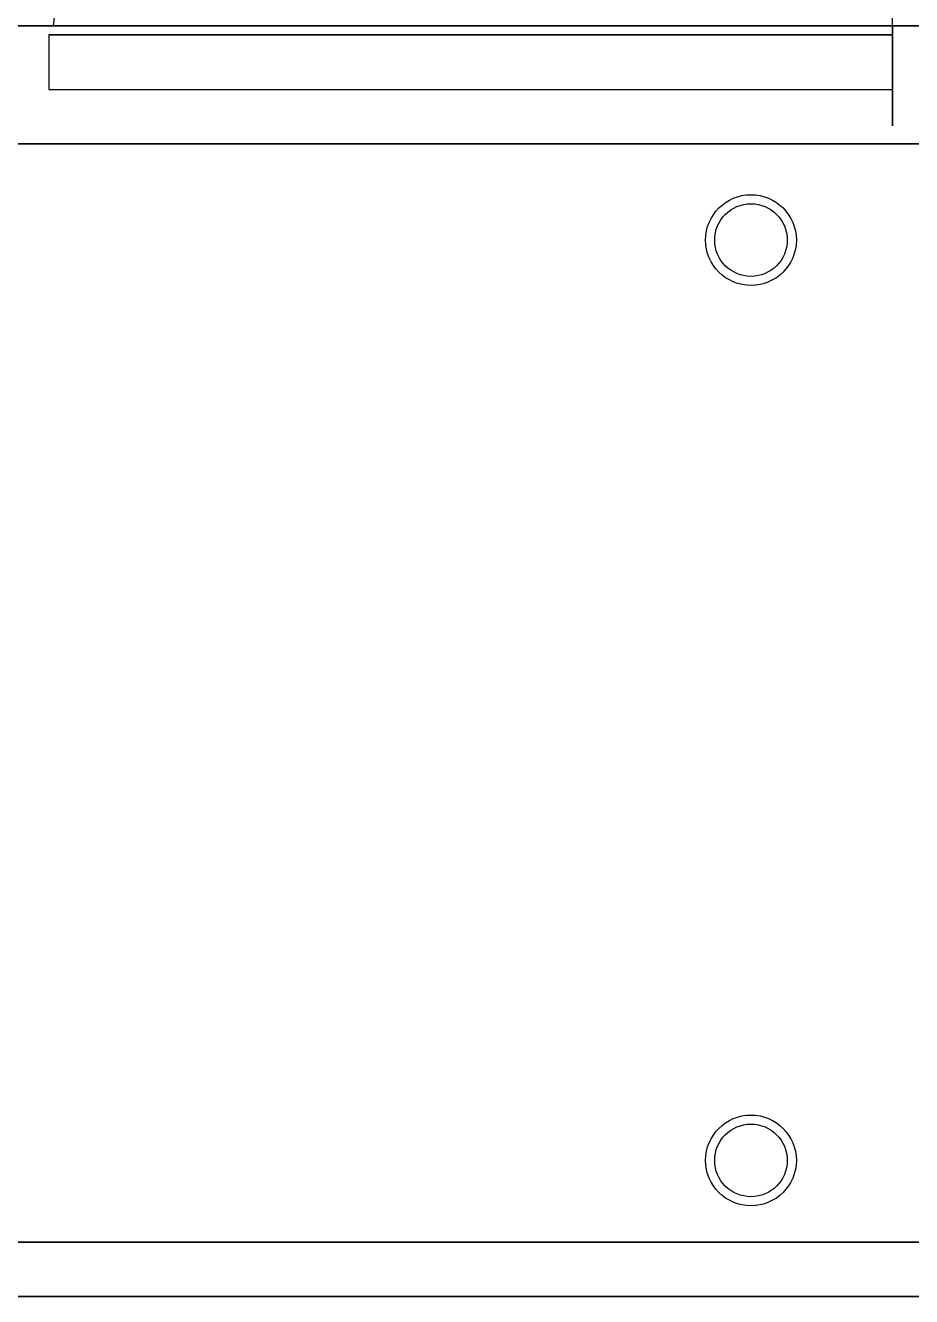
# Model space of a CAD drawing. Header units: millimetres. Extents: x 38967 to 51721, y 49836 to 53207.
# Drawn here: x 48681.4 to 48730.2, y 52332.7 to 52402.8 of the extents above; entities that cross this region are included whole.
import ezdxf

# ---------------------------------------------------------------- set-up
doc = ezdxf.new("R2010")
doc.units = ezdxf.units.MM
doc.header["$LTSCALE"] = 5
for name, color, linetype in [('200-EquipBorder-2d', 9, 'Continuous'), ('200-EquipDoors-2d', 252, 'Continuous'), ('200-EquipSteel-3d', 9, 'Continuous'), ('HG-001 Duvar', 6, 'Continuous')]:
    doc.layers.add(name, color=color, linetype=linetype)
doc.layers.add('200-InsPoint-3D', color=3, linetype='Continuous', plot=False)

# ---------------------------------------------------------------- blocks, each defined once
blk = doc.blocks.new('HB1P4CU')
at = {"layer": '200-EquipBorder-2d'}
blk.add_lwpolyline([(0, -700), (1722, -700), (1722, 0), (0, 0)], close=True, dxfattribs=at)
at = {"layer": '200-EquipDoors-2d'}
blk.add_line((264, -700), (264, -1098), dxfattribs=at)
blk.add_arc((283.86, -653.23), 445.22, 267.44352, 353.96941, dxfattribs=at)
at = {"layer": '200-EquipSteel-3d', "extrusion": (1, 0, 0)}
for p, q in [((264, -700, 230), (264, -645, 230)), ((264, -645, 230), (264, -645, 835)), ((264, -645, 835), (264, -665, 835)), ((264, -665, 835), (264, -665, 780)), ((264, -665, 780), (264, -700, 780)), ((264, -700, 780), (264, -700, 230))]:
    blk.add_line(p, q, dxfattribs=at)
at = {"layer": '200-EquipSteel-3d'}
for centre, radius in [((342, -75, 100), 25), ((342, -75), 20), ((342, -582, 100), 25), ((342, -582), 20)]:
    blk.add_circle(centre, radius, dxfattribs=at)
for points in [[(0, 0, 1000), (0, 0, 850), (1722, 0, 850), (1722, 0, 1000)], [(0, 0, 1000), (1722, 0, 1000), (1722, -30, 1000), (0, -30, 1000)], [(0, 0, 900), (0, 0, 850), (1722, 0, 850), (1722, 0, 900)], [(0, 0, 850), (0, -700, 850), (1722, -700, 850), (1722, 0, 850)], [(1722, 0, 900), (1722, 0, 900), (0, 0, 900)], [(1722, 0, 900), (1722, -700, 900), (0, -700, 900), (0, 0, 900)], [(0, -30, 1000), (1722, -30, 1000), (1722, -30, 915), (0, -30, 915)], [(264, -695, 835), (729, -695, 835), (729, -665, 835), (264, -665, 835)], [(1722, -700, 900), (1722, -700, 850), (0, -700, 850), (0, -700, 900)], [(1722, -700, 850), (1722, -700, 850), (0, -700, 850)], [(264, -695, 805), (729, -695, 805), (729, -695, 835), (264, -695, 835)]]:
    blk.add_3dface(points, dxfattribs=at)
at = {"layer": '200-EquipSteel-3d', "invisible_edges": 15}
for points in [[(264, -645, 835), (264, -665, 835), (264, -665, 780), (264, -645, 780)], [(264, -700, 780), (264, -700, 230), (264, -645, 230), (264, -645, 780)], [(729, -645, 835), (729, -665, 835), (729, -665, 780), (729, -645, 780)], [(729, -700, 780), (729, -700, 230), (729, -645, 230), (729, -645, 780)]]:
    blk.add_3dface(points, dxfattribs=at)
at = {"layer": '200-InsPoint-3D'}
blk.add_attdef('DISTANG', (0, 0), '', height=1, dxfattribs=at)
at = {"layer": '200-EquipSteel-3d'}
mesh = blk.add_polymesh((6, 3), dxfattribs=at)
for k, corner in enumerate([(1722, -635, 850), (1722, -635, 200), (1722, -635, 200), (0, -635, 850), (0, -635, 200), (0, -635, 200), (0, 0, 850), (0, 0, 200), (0, -635, 200), (1722, 0, 850), (1722, 0, 200), (1722, -635, 200), (1722, 0, 850), (1722, 0, 850), (1722, -635, 850), (0, 0, 850), (0, 0, 850), (0, -635, 850)]):
    mesh.set_mesh_vertex(divmod(k, 3), corner)

msp = doc.modelspace()

# ---------------------------------------------------------------- linework, layer by layer
at = {"layer": 'HG-001 Duvar'}
msp.add_line((48573.341, 52332.744), (49131.341, 52332.744), dxfattribs=at)

# ---------------------------------------------------------------- block references
at = {"xscale": 0.1000000000003638, "yscale": 0.09999999999854481, "zscale": 0.1000000000003638, "rotation": 180}
msp.add_blockref('HB1P4CU', (48755.541, 52332.744), dxfattribs=at)

doc.saveas('drawing.dxf')
